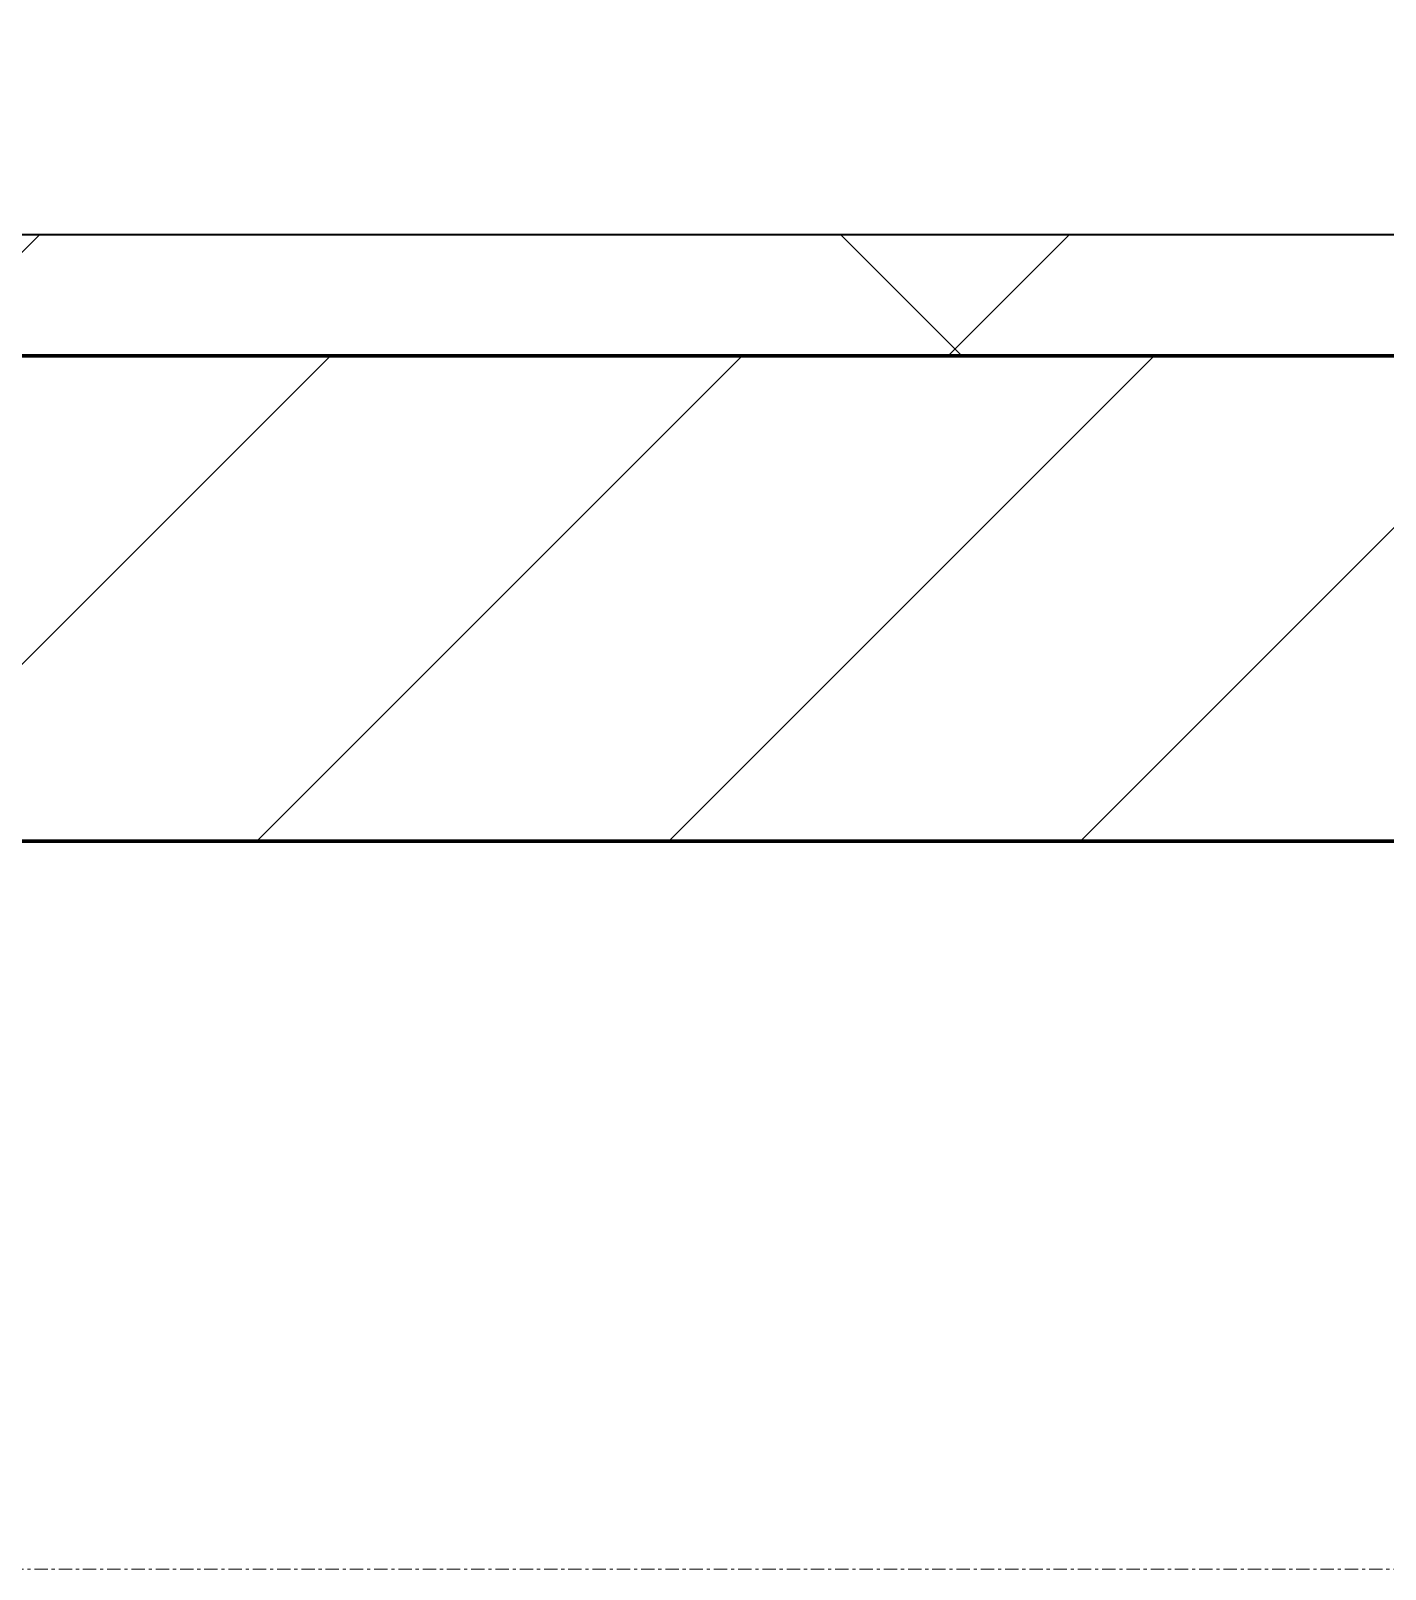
# Model space of a CAD drawing. Header units: millimetres. Extents: x -853432 to -773672, y -18171 to 22484.
# Drawn here: x -837029 to -836471, y -4321 to -3687 of the extents above; entities that cross this region are included whole.
import ezdxf
from ezdxf.xclip import XClip

# ---------------------------------------------------------------- set-up
doc = ezdxf.new("R2010")
doc.units = ezdxf.units.MM
doc.header["$XCLIPFRAME"] = 0
doc.linetypes.add('DPA_Grid _ Level 100', pattern=[10, 5.5, -1.6, 1.3, -1.6])
for name, color, linetype, lineweight in [('A-GLAZ-CURT', 2, 'Continuous', 9), ('A-WALL', 5, 'Continuous', 35), ('A-WALL-FNSH', 2, 'Continuous', 35), ('A-WALL-PATT', 1, 'Continuous', 35), ('S-GRID', 251, 'Continuous', 9)]:
    doc.layers.add(name, color=color, linetype=linetype, lineweight=lineweight)
doc.layers.add('A11_ALU.SOLID SHEET', color=2, linetype='Continuous')

# ---------------------------------------------------------------- blocks, each defined once
blk = doc.blocks.new('*U2464')
at = {"layer": 'S-GRID', "linetype": 'DPA_Grid _ Level 100'}
blk.add_line((57000, -7900), (-16649.52, -7900), dxfattribs=at)
blk = doc.blocks.new('PPLS-PP19_Custom Tile Pattern - Custom Tile Pattern-V83-4251-01 ENLARGED CONCOURSE LEVEL - REFLECTED CEILING PLAN - SHEET 2')
at = {"layer": 'A-GLAZ-CURT'}
for p, q in [((-300, 0), (300, 0)), ((300, 0), (-300, 0)), ((195.99, 0), (213.31, 0)), ((213.31, 0), (195.99, 0)), ((230.06, 0), (300, 0)), ((-300, -50), (300, -50)), ((300, -50), (-300, -50))]:
    blk.add_line(p, q, dxfattribs=at)
for points, knots in [([(-36.78, 0), (-32.43, 0), (-19.22, 0), (8.83, 0), (43.36, 0), (70.92, 0), (82.12, 0), (83.66, 0)], [-6191.144455, -6191.144455, -6191.144455, -6191.144455, -5862.463379, -5340.621928, -4573.028122, -4094.177415, -3869.465285, -3869.465285, -3869.465285, -3869.465285]), ([(70.61, 0), (66.16, 0), (55.8, 0), (39.61, 0), (24.74, 0), (2.64, 0), (-17.84, 0), (-30.57, 0), (-31.82, 0), (-32, 0)], [-4647.237329, -4647.237329, -4647.237329, -4647.237329, -4326.416877, -4098.545751, -3766.694881, -3333.063701, -2994.501669, -2698.150104, -2614.070998, -2614.070998, -2614.070998, -2614.070998]), ([(76.63, 0), (74.8, 0), (67.65, 0), (53.52, 0), (37, 0), (24.07, 0), (12.82, 0), (-2.7, 0), (-15.17, 0), (-20.7, 0)], [-3095.572228, -3095.572228, -3095.572228, -3095.572228, -2950.589685, -2634.532728, -2313.748533, -2106.613311, -1925.670641, -1617.263037, -1301.350611, -1301.350611, -1301.350611, -1301.350611]), ([(27.44, 0), (27.9, 0), (29.54, 0), (38.07, 0), (53.39, 0), (71.67, 0), (84.83, 0), (86.01, 0), (92.51, 0), (94.33, 0)], [-5037.309798, -5037.309798, -5037.309798, -5037.309798, -4887.603822, -4705.298446, -4353.683244, -3960.84581, -3759.045785, -3336.541051, -2783.776468, -2783.776468, -2783.776468, -2783.776468]), ([(27.89, 0), (29.09, 0), (33.4, 0), (48.37, 0), (71.92, 0), (97.37, 0), (110.89, 0), (116.09, 0)], [-147.777612, -147.777612, -147.777612, -147.777612, -135.792042, -118.513713, -97.899267, -63.759246, -47.927874, -47.927874, -47.927874, -47.927874]), ([(53.18, 0), (53.06, 0), (52.22, 0), (44.99, 0), (36.46, 0), (30.82, 0)], [-622.740158, -622.740158, -622.740158, -622.740158, -566.066452, -360.610861, 0, 0, 0, 0]), ([(136.44, 0), (121.66, 0), (86.93, 0), (51.16, 0), (31.18, 0)], [-106.750556, -106.750556, -106.750556, -106.750556, -59.610984, 0, 0, 0, 0]), ([(116.62, 0), (112.92, 0), (98.36, 0), (76.86, 0), (57.82, 0), (46.51, 0), (41.18, 0), (36.02, 0), (35.54, 0), (35.54, 0)], [-417.916945, -417.916945, -417.916945, -417.916945, -401.860199, -357.622665, -341.267687, -334.000314, -326.15566, -319.318397, -317.489778, -317.489778, -317.489778, -317.489778]), ([(36.29, 0), (37.77, 0), (48.82, 0), (64.79, 0), (95.91, 0), (124.45, 0), (132.42, 0), (134.6, 0)], [-314.598523, -314.598523, -314.598523, -314.598523, -305.899624, -287.17622, -249.500363, -194.761443, -152.241002, -152.241002, -152.241002, -152.241002]), ([(114.39, 0), (114.2, 0), (112.08, 0), (105.42, 0), (92.38, 0), (85.59, 0), (74.4, 0), (62.26, 0), (54.09, 0), (49.85, 0), (48.28, 0)], [-8148.58938, -8148.58938, -8148.58938, -8148.58938, -8105.191388, -7723.759874, -7531.75727, -7135.649961, -6924.452779, -6738.82075, -6548.303034, -6445.679078, -6445.679078, -6445.679078, -6445.679078]), ([(48.34, 0), (49.02, 0), (53.57, 0), (58.74, 0), (61.34, 0), (61.45, 0)], [-1480.130287, -1480.130287, -1480.130287, -1480.130287, -1443.202566, -1228.752106, -1120.932285, -1120.932285, -1120.932285, -1120.932285]), ([(48.54, 0), (50.85, 0), (58.18, 0), (64.47, 0), (72.74, 0), (75.22, 0), (76.03, 0), (76.21, 0)], [-871.356999, -871.356999, -871.356999, -871.356999, -753.071572, -495.328968, -421.953223, -334.951786, -290.452333, -290.452333, -290.452333, -290.452333]), ([(103.09, 0), (101.08, 0), (86.31, 0), (67.79, 0), (51.71, 0), (48.61, 0)], [-375.435014, -375.435014, -375.435014, -375.435014, -369.147452, -330.153101, -320.684075, -320.684075, -320.684075, -320.684075]), ([(48.88, 0), (60.72, 0), (83.92, 0), (106.53, 0), (117.22, 0)], [-382.965103, -382.965103, -382.965103, -382.965103, -346.313304, -312.901788, -312.901788, -312.901788, -312.901788]), ([(61.47, 0), (61.47, 0), (61.21, 0), (54.61, 0), (53.71, 0), (53.56, 0)], [-1113.311073, -1113.311073, -1113.311073, -1113.311073, -1096.402191, -891.204116, -747.28819, -747.28819, -747.28819, -747.28819]), ([(76.22, 0), (75.58, 0), (73.64, 0), (71.05, 0), (70.61, 0)], [-193.634889, -193.634889, -193.634889, -193.634889, -31.537676, 0, 0, 0, 0]), ([(94.4, 0), (94.4, 0), (94.64, 0), (99.11, 0), (108.97, 0), (120.79, 0), (139.94, 0), (163.31, 0), (185.23, 0), (193.62, 0), (194.69, 0), (194.79, 0)], [-2348.345796, -2348.345796, -2348.345796, -2348.345796, -2310.419338, -2233.599744, -2052.234781, -1843.028543, -1530.39897, -1095.004608, -529.74427, -295.064701, -265.121568, -265.121568, -265.121568, -265.121568]), ([(117.09, 0), (116.97, 0), (112.88, 0), (108.04, 0), (103.09, 0)], [-15.975958, -15.975958, -15.975958, -15.975958, -15.488593, 0, 0, 0, 0]), ([(117.2, 0), (116.06, 0), (113.72, 0), (111.98, 0), (105.66, 0), (105.23, 0), (105.23, 0)], [-9343.62315, -9343.62315, -9343.62315, -9343.62315, -9220.200448, -9012.77275, -8966.157302, -8929.495943, -8929.495943, -8929.495943, -8929.495943]), ([(105.26, 0), (105.52, 0), (111.01, 0), (112.65, 0), (113.59, 0)], [-8920.561005, -8920.561005, -8920.561005, -8920.561005, -8814.835624, -8577.462505, -8577.462505, -8577.462505, -8577.462505]), ([(117.18, 0), (119.79, 0), (123.81, 0), (128.63, 0), (128.95, 0)], [-46.833982, -46.833982, -46.833982, -46.833982, -39.050993, -35.895543, -35.895543, -35.895543, -35.895543]), ([(129.02, 0), (129.02, 0), (124.41, 0), (122.42, 0), (118.91, 0), (117.22, 0)], [-35.386604, -35.386604, -35.386604, -35.386604, -31.430235, -22.807238, -16.1499, -16.1499, -16.1499, -16.1499]), ([(168.37, 0), (167.68, 0), (162.47, 0), (148.87, 0), (126.34, 0), (117.23, 0)], [-543.375029, -543.375029, -543.375029, -543.375029, -530.793311, -458.593899, -418.801939, -418.801939, -418.801939, -418.801939]), ([(157.9, 0), (156.77, 0), (151.67, 0), (143.29, 0), (134.04, 0), (126.24, 0), (120.76, 0), (118.33, 0), (117.36, 0)], [-10292.955006, -10292.955006, -10292.955006, -10292.955006, -10098.273015, -9847.788484, -9677.714971, -9567.007022, -9453.21225, -9349.434131, -9349.434131, -9349.434131, -9349.434131]), ([(118.18, 0), (124.75, 0), (131.53, 0), (138.28, 0), (138.53, 0)], [-311.894639, -311.894639, -311.894639, -311.894639, -291.370682, -290.5735, -290.5735, -290.5735, -290.5735]), ([(128.58, 0), (128.8, 0), (130.16, 0), (139.26, 0), (152.67, 0), (161.24, 0), (162.19, 0), (162.75, 0)], [-633.326174, -633.326174, -633.326174, -633.326174, -627.736123, -618.981161, -602.094757, -592.980799, -581.414464, -581.414464, -581.414464, -581.414464]), ([(137.1, 0), (136, 0), (133.64, 0), (129.87, 0), (129.11, 0)], [-670.405967, -670.405967, -670.405967, -670.405967, -651.020627, -640.742133, -640.742133, -640.742133, -640.742133]), ([(193.8, 0), (193.33, 0), (190.11, 0), (183.13, 0), (171, 0), (161.95, 0), (161.28, 0), (158.35, 0), (157.85, 0), (157.77, 0)], [-11665.349007, -11665.349007, -11665.349007, -11665.349007, -11565.880756, -11105.624034, -10839.086983, -10768.332124, -10666.779182, -10580.760289, -10550.278881, -10550.278881, -10550.278881, -10550.278881]), ([(300, 0), (286.53, 0), (254.22, 0), (207.11, 0), (177.41, 0), (159.34, 0), (158.33, 0), (158.3, 0)], [-285.253232, -285.253232, -285.253232, -285.253232, -244.693688, -187.987675, -143.776725, -129.632772, -123.352749, -123.352749, -123.352749, -123.352749]), ([(159.07, 0), (159.13, 0), (160.84, 0), (165.21, 0), (174.15, 0), (185.98, 0), (208.82, 0), (219.42, 0), (230.06, 0)], [-115.643202, -115.643202, -115.643202, -115.643202, -114.681583, -87.660824, -65.295536, -41.623857, -24.459831, 0, 0, 0, 0]), ([(162.75, 0), (165.4, 0), (170.91, 0), (172.61, 0), (172.61, 0)], [-111.264224, -111.264224, -111.264224, -111.264224, -56.742688, -19.085662, -19.085662, -19.085662, -19.085662]), ([(247.1, 0), (246.76, 0), (245.04, 0), (238.34, 0), (226.56, 0), (221.1, 0), (200.27, 0), (182.99, 0), (174.27, 0), (169.67, 0), (168.99, 0)], [-9649.085549, -9649.085549, -9649.085549, -9649.085549, -9581.591397, -9406.094246, -9221.510254, -9016.44624, -8717.832359, -8253.978395, -8152.463617, -8069.855175, -8069.855175, -8069.855175, -8069.855175]), ([(215.22, 0), (214.62, 0), (210.55, 0), (203.98, 0), (187.54, 0), (175.3, 0), (169.49, 0)], [-203.825446, -203.825446, -203.825446, -203.825446, -198.527383, -184.406837, -162.427601, -142.916156, -142.916156, -142.916156, -142.916156]), ([(171.51, 0), (176.48, 0), (193.23, 0), (201.73, 0), (208.81, 0), (213.9, 0), (241.96, 0), (266.73, 0), (281.71, 0), (291.71, 0), (296.52, 0), (297.86, 0), (298.09, 0)], [-7971.819559, -7971.819559, -7971.819559, -7971.819559, -7784.112253, -7606.717214, -7289.299508, -7042.621073, -6582.165592, -6068.460911, -5766.029927, -5566.724884, -5280.360606, -5199.253518, -5199.253518, -5199.253518, -5199.253518]), ([(172.07, 0), (177.66, 0), (187.87, 0), (201.08, 0), (207.47, 0), (213.96, 0), (215.11, 0)], [-255.364076, -255.364076, -255.364076, -255.364076, -237.955587, -223.92608, -215.862851, -208.75215, -208.75215, -208.75215, -208.75215]), ([(300, 0), (288.22, 0), (262, 0), (230.43, 0), (219.94, 0), (219.02, 0)], [-12528.858583, -12528.858583, -12528.858583, -12528.858583, -11905.454923, -11162.864862, -10856.732305, -10856.732305, -10856.732305, -10856.732305]), ([(219.9, 0), (220.86, 0), (227.84, 0), (242.06, 0), (246.54, 0), (246.96, 0)], [-10670.940496, -10670.940496, -10670.940496, -10670.940496, -10511.382485, -9925.173265, -9834.877357, -9834.877357, -9834.877357, -9834.877357]), ([(284.76, 0), (284.76, 0), (285.09, 0), (287.47, 0), (293.59, 0), (297.76, 0), (300, 0)], [-4110.630118, -4110.630118, -4110.630118, -4110.630118, -4053.389046, -3959.664717, -3862.421465, -3746.95702, -3746.95702, -3746.95702, -3746.95702]), ([(297.38, 0), (295.84, 0), (291.62, 0), (285.38, 0), (284.87, 0)], [-4803.172655, -4803.172655, -4803.172655, -4803.172655, -4358.271401, -4143.037883, -4143.037883, -4143.037883, -4143.037883])]:
    blk.add_open_spline(points, degree=3, knots=knots, dxfattribs=at)
for points in [[(80.35, 0), (79.57, 0), (78.27, 0), (76.63, 0)], [(84.06, 0), (83.48, 0), (82.41, 0), (81.72, 0)], [(168.74, 0), (168.74, 0), (169.81, 0), (171.51, 0)], [(195.11, 0), (194.91, 0), (194.44, 0), (193.8, 0)]]:
    blk.add_open_spline(points, degree=3, dxfattribs=at)
blk = doc.blocks.new('PPLS-PP19_Custom Tile Pattern - Custom Tile Pattern-V84-4251-01 ENLARGED CONCOURSE LEVEL - REFLECTED CEILING PLAN - SHEET 2')
at = {"layer": 'A-GLAZ-CURT'}
for p, q in [((-300, 0), (300, 0)), ((300, 0), (-300, 0)), ((-293.07, 0), (-275.75, 0)), ((-275.75, 0), (-293.07, 0)), ((-222.32, 0), (-206.98, 0)), ((-206.98, 0), (-222.32, 0)), ((-206.59, 0), (-205, 0)), ((-205, 0), (-206.59, 0)), ((-300, -50), (300, -50)), ((300, -50), (-300, -50))]:
    blk.add_line(p, q, dxfattribs=at)
at = {"layer": 'A-GLAZ-CURT', "flags": 128}
for points in [[(-300, 0), (-291.56, 0), (-283.3, 0), (-275.2, 0), (-267.26, 0), (-259.45, 0), (-251.77, 0), (-244.2, 0), (-236.74, 0), (-229.36, 0), (-222.06, 0), (-214.83, 0), (-207.71, 0)], [(-125.17, 0), (-128.55, 0), (-134.16, 0), (-140.03, 0), (-145.5, 0), (-150.63, 0), (-155.53, 0), (-160.27, 0), (-164.95, 0), (-169.65, 0), (-174.47, 0), (-179.49, 0), (-184.81, 0), (-190.44, 0), (-196.37, 0), (-202.58, 0), (-209.04, 0), (-215.73, 0), (-222.63, 0), (-229.72, 0), (-236.97, 0), (-244.39, 0), (-251.96, 0), (-259.67, 0), (-267.51, 0), (-275.48, 0), (-283.55, 0), (-291.73, 0), (-300, 0)], [(-207, 0), (-200.76, 0), (-194.02, 0), (-187.54, 0), (-181.38, 0), (-175.58, 0), (-170.25, 0), (-165.64, 0), (-162.01, 0), (-159.53, 0), (-157.46, 0), (-154.52, 0), (-149.42, 0), (-141.84, 0), (-132.81, 0), (-126.08, 0)]]:
    blk.add_lwpolyline(points, dxfattribs=at)
at = {"layer": 'A-GLAZ-CURT'}
for points, knots in [([(-300, 0), (-284.65, 0), (-236.57, 0), (-182.97, 0), (-149.13, 0), (-138.04, 0)], [-5323.127839, -5323.127839, -5323.127839, -5323.127839, -4502.809032, -2700.551212, -1584.935101, -1584.935101, -1584.935101, -1584.935101]), ([(-207.59, 0), (-209.77, 0), (-232.75, 0), (-262.56, 0), (-294.48, 0), (-300, 0)], [-15280.193173, -15280.193173, -15280.193173, -15280.193173, -15131.813646, -13729.592194, -13439.944408, -13439.944408, -13439.944408, -13439.944408]), ([(-138.08, 0), (-140.69, 0), (-147.66, 0), (-147.69, 0), (-158.72, 0), (-174.02, 0), (-185.59, 0), (-209.77, 0), (-232.01, 0), (-255.22, 0), (-262.59, 0), (-264.9, 0), (-265.4, 0)], [-3181.206526, -3181.206526, -3181.206526, -3181.206526, -2919.378265, -2477.344047, -2237.412286, -2029.680487, -1755.085331, -1400.429864, -858.079193, -543.655514, -208.940337, 0, 0, 0, 0]), ([(-258.6, 0), (-257.91, 0), (-254.26, 0), (-241.25, 0), (-225.99, 0), (-214.26, 0), (-208.89, 0), (-207.01, 0)], [-5722.54675, -5722.54675, -5722.54675, -5722.54675, -5657.471696, -5413.335975, -5017.494783, -4832.723979, -4733.577959, -4733.577959, -4733.577959, -4733.577959]), ([(-207.11, 0), (-212.29, 0), (-220.02, 0), (-231.26, 0), (-233.46, 0), (-234, 0)], [-1252.005263, -1252.005263, -1252.005263, -1252.005263, -978.033455, -846.069444, -682.911962, -682.911962, -682.911962, -682.911962]), ([(-233.49, 0), (-233.44, 0), (-232.38, 0), (-230.74, 0), (-225.3, 0), (-223.63, 0)], [-455.274641, -455.274641, -455.274641, -455.274641, -440.605512, -119.536984, 0, 0, 0, 0]), ([(-223.63, 0), (-219.39, 0), (-206.17, 0), (-188.58, 0), (-169.02, 0), (-152.12, 0), (-136.84, 0), (-127.33, 0), (-124.19, 0), (-123.43, 0), (-123.28, 0)], [-5463.295695, -5463.295695, -5463.295695, -5463.295695, -5161.076232, -4739.070012, -4465.409639, -4149.119819, -3839.893365, -3647.167523, -3488.92562, -3439.852845, -3439.852845, -3439.852845, -3439.852845]), ([(-138.69, 0), (-139.6, 0), (-142.04, 0), (-149.31, 0), (-162.01, 0), (-177.91, 0), (-194.23, 0), (-203.82, 0), (-207.01, 0)], [-2504.010527, -2504.010527, -2504.010527, -2504.010527, -2418.507304, -2308.929706, -2113.765672, -1763.376603, -1422.553702, -1253.673223, -1253.673223, -1253.673223, -1253.673223]), ([(-206.47, 0), (-205.37, 0), (-198.32, 0), (-185.8, 0), (-171.77, 0), (-158.7, 0), (-157.22, 0)], [-4723.981546, -4723.981546, -4723.981546, -4723.981546, -4666.091899, -4349.945572, -4000.813434, -3840.635403, -3840.635403, -3840.635403, -3840.635403]), ([(-152.35, 0), (-151.03, 0), (-147.71, 0), (-143.57, 0), (-138.62, 0)], [-3494.978217, -3494.978217, -3494.978217, -3494.978217, -3371.022232, -3227.460399, -3227.460399, -3227.460399, -3227.460399]), ([(-118.78, 0), (-121.86, 0), (-126.28, 0), (-136.96, 0), (-147.46, 0), (-150.03, 0), (-150.57, 0)], [-5938.474035, -5938.474035, -5938.474035, -5938.474035, -5700.061948, -5508.838257, -5298.784692, -5196.16478, -5196.16478, -5196.16478, -5196.16478]), ([(-150.34, 0), (-150.07, 0), (-147.75, 0), (-142.6, 0), (-127.26, 0), (-107.3, 0), (-90.42, 0), (-76.12, 0), (-71.05, 0), (-70.19, 0)], [-4948.728362, -4948.728362, -4948.728362, -4948.728362, -4883.323924, -4440.880425, -4054.690705, -3793.097032, -3402.597032, -3144.956779, -3092.955226, -3092.955226, -3092.955226, -3092.955226]), ([(-26.75, 0), (-27.82, 0), (-36.18, 0), (-53.55, 0), (-78.2, 0), (-110.94, 0), (-130.52, 0), (-147.74, 0), (-149.07, 0)], [-8718.362214, -8718.362214, -8718.362214, -8718.362214, -8532.293389, -8073.216054, -7508.296369, -7004.680444, -6449.282163, -6277.220794, -6277.220794, -6277.220794, -6277.220794]), ([(-148.23, 0), (-146.94, 0), (-141.88, 0), (-139.4, 0), (-138.05, 0)], [-6162.058746, -6162.058746, -6162.058746, -6162.058746, -6017.569127, -5714.563113, -5714.563113, -5714.563113, -5714.563113]), ([(-86.16, 0), (-91.37, 0), (-104.13, 0), (-122.65, 0), (-139.03, 0), (-146.11, 0), (-146.95, 0)], [-1681.3698, -1681.3698, -1681.3698, -1681.3698, -1374.161226, -945.742622, -741.901385, -489.130243, -489.130243, -489.130243, -489.130243]), ([(-146.69, 0), (-146.59, 0), (-145.49, 0), (-135.69, 0), (-128.29, 0), (-125.15, 0)], [-420.34245, -420.34245, -420.34245, -420.34245, -406.956646, -290.263673, 0, 0, 0, 0]), ([(-72.93, 0), (-75.51, 0), (-91.45, 0), (-115.18, 0), (-136.99, 0), (-138.07, 0)], [-19442.345229, -19442.345229, -19442.345229, -19442.345229, -18935.241197, -17136.203329, -17043.170519, -17043.170519, -17043.170519, -17043.170519]), ([(-137.8, 0), (-137.21, 0), (-135.91, 0), (-133.93, 0), (-128.78, 0), (-126.5, 0)], [-5695.996646, -5695.996646, -5695.996646, -5695.996646, -5560.701257, -5364.112219, -5231.017328, -5231.017328, -5231.017328, -5231.017328]), ([(-137.08, 0), (-131.66, 0), (-121.81, 0), (-110.8, 0), (-99.5, 0), (-91.46, 0)], [-1552.578953, -1552.578953, -1552.578953, -1552.578953, -1002.059161, -460.363443, 0, 0, 0, 0]), ([(-127.41, 0), (-131.63, 0), (-133.16, 0), (-134.09, 0), (-134.15, 0)], [-8540.990293, -8540.990293, -8540.990293, -8540.990293, -8266.114998, -8246.473386, -8246.473386, -8246.473386, -8246.473386]), ([(-134.15, 0), (-133.32, 0), (-130.31, 0), (-117.33, 0), (-92.04, 0), (-74.02, 0), (-62.74, 0), (-60.36, 0), (-59.97, 0)], [-7657.439573, -7657.439573, -7657.439573, -7657.439573, -7293.749979, -6839.55839, -6236.997189, -5713.340575, -5140.470607, -5006.787413, -5006.787413, -5006.787413, -5006.787413]), ([(-120.13, 0), (-120.14, 0), (-120.24, 0), (-121.3, 0), (-129.25, 0), (-133.82, 0)], [-2933.992132, -2933.992132, -2933.992132, -2933.992132, -2920.575025, -2840.280255, -2731.647847, -2731.647847, -2731.647847, -2731.647847]), ([(-113.43, 0), (-113.44, 0), (-113.96, 0), (-119.73, 0), (-125.43, 0), (-127.03, 0), (-127.41, 0)], [-328.499627, -328.499627, -328.499627, -328.499627, -282.672656, -98.539552, -24.539552, 0, 0, 0, 0]), ([(-126.5, 0), (-122.44, 0), (-108.71, 0), (-86.68, 0), (-63.44, 0), (-54.4, 0), (-48.53, 0), (-30.79, 0), (-18.03, 0), (8.61, 0), (15.02, 0), (22.91, 0), (31, 0), (39.04, 0), (51.19, 0), (58.74, 0), (61.34, 0), (61.45, 0)], [-5231.017328, -5231.017328, -5231.017328, -5231.017328, -4994.692869, -4542.524482, -4008.285538, -3689.699207, -3546.54457, -3315.260113, -2864.387349, -2439.246196, -2084.094819, -1956.422387, -1818.904206, -1645.594513, -1443.202566, -1228.752106, -1120.932285, -1120.932285, -1120.932285, -1120.932285]), ([(-125.15, 0), (-124.93, 0), (-121.96, 0), (-113.01, 0), (-98.9, 0), (-85.48, 0), (-73.76, 0), (-69.09, 0)], [-3362.7396, -3362.7396, -3362.7396, -3362.7396, -3342.215224, -3074.362186, -2902.289527, -2605.247022, -2332.608358, -2332.608358, -2332.608358, -2332.608358]), ([(-122.08, 0), (-122.01, 0), (-121.69, 0), (-121.2, 0), (-120.88, 0)], [-3136.336417, -3136.336417, -3136.336417, -3136.336417, -3110.304437, -3035.164275, -3035.164275, -3035.164275, -3035.164275]), ([(-36.33, 0), (-36.43, 0), (-37.27, 0), (-45.02, 0), (-46.13, 0), (-60.59, 0), (-81.23, 0), (-99.51, 0), (-114.02, 0), (-117.28, 0), (-118.78, 0)], [-1855.773136, -1855.773136, -1855.773136, -1855.773136, -1810.870157, -1672.078046, -1405.135169, -1060.00838, -740.068933, -229.489605, -116.330425, 0, 0, 0, 0]), ([(-117.74, 0), (-117.19, 0), (-114.78, 0), (-113.43, 0), (-113.43, 0)], [-821.249067, -821.249067, -821.249067, -821.249067, -394.672656, -330.879064, -330.879064, -330.879064, -330.879064]), ([(-36.62, 0), (-36.62, 0), (-40.35, 0), (-44.32, 0), (-58.97, 0), (-85.2, 0), (-107.61, 0), (-116.56, 0), (-117.56, 0)], [-4069.478503, -4069.478503, -4069.478503, -4069.478503, -3858.647035, -3538.256648, -2842.901703, -2193.204658, -1433.981041, -985.49888, -985.49888, -985.49888, -985.49888]), ([(-115.82, 0), (-114.96, 0), (-110.41, 0), (-96.78, 0), (-81.82, 0), (-72.87, 0), (-69.64, 0)], [-5724.064692, -5724.064692, -5724.064692, -5724.064692, -5430.283136, -5103.229623, -4799.173296, -4627.967198, -4627.967198, -4627.967198, -4627.967198]), ([(-0.15, 0), (-2.71, 0), (-13.02, 0), (-25.64, 0), (-40, 0), (-56.24, 0), (-75.59, 0), (-94, 0), (-112.01, 0), (-114.94, 0), (-115.63, 0)], [-2665.978442, -2665.978442, -2665.978442, -2665.978442, -2518.50168, -2125.455881, -1792.521578, -1466.981642, -1208.454564, -789.402658, -501.969187, -243.577221, -243.577221, -243.577221, -243.577221]), ([(-91.46, 0), (-90.09, 0), (-84.7, 0), (-77.43, 0), (-72.73, 0), (-72.64, 0), (-72.64, 0)], [-19832.387487, -19832.387487, -19832.387487, -19832.387487, -19753.885894, -19541.04734, -19478.625389, -19471.062469, -19471.062469, -19471.062469, -19471.062469]), ([(-69.12, 0), (-69.32, 0), (-75.03, 0), (-80.63, 0), (-86.16, 0)], [-2018.948179, -2018.948179, -2018.948179, -2018.948179, -2007.031671, -1681.3698, -1681.3698, -1681.3698, -1681.3698]), ([(-29.03, 0), (-33.97, 0), (-43.74, 0), (-56.37, 0), (-71.66, 0), (-77.83, 0), (-82.66, 0), (-83.28, 0), (-83.28, 0)], [-2680.714891, -2680.714891, -2680.714891, -2680.714891, -2413.671296, -2161.752162, -2006.592567, -1646.621388, -1424.436217, -1393.971743, -1393.971743, -1393.971743, -1393.971743]), ([(-83.28, 0), (-83.28, 0), (-82.91, 0), (-76.14, 0), (-62.97, 0), (-48.14, 0), (-36.49, 0), (-33.57, 0), (-29.94, 0), (-28.57, 0)], [-1393.4169, -1393.4169, -1393.4169, -1393.4169, -1353.722004, -1274.333717, -1073.56893, -651.549973, -296.515819, -83.513472, 0, 0, 0, 0]), ([(-69.19, 0), (-68.82, 0), (-67.06, 0), (-65.12, 0), (-63.63, 0)], [-3072.901866, -3072.901866, -3072.901866, -3072.901866, -3050.982048, -2969.237017, -2969.237017, -2969.237017, -2969.237017]), ([(-69.13, 0), (-58.67, 0), (-38.99, 0), (-15.24, 0), (-3.81, 0), (-0.97, 0)], [-4618.996923, -4618.996923, -4618.996923, -4618.996923, -4065.652676, -3589.737505, -3410.081093, -3410.081093, -3410.081093, -3410.081093]), ([(-66.39, 0), (-66.39, 0), (-63.63, 0), (-53.63, 0), (-34.42, 0), (-29.82, 0), (-29.19, 0)], [-2493.31794, -2493.31794, -2493.31794, -2493.31794, -2315.303971, -1809.437387, -963.711516, -666.19313, -666.19313, -666.19313, -666.19313]), ([(31.18, 0), (25.97, 0), (11.99, 0), (-16.92, 0), (-47.42, 0), (-65.77, 0), (-66.37, 0), (-66.38, 0)], [-4496.803627, -4496.803627, -4496.803627, -4496.803627, -4222.080604, -3745.412743, -2981.410125, -2542.574734, -2498.224237, -2498.224237, -2498.224237, -2498.224237]), ([(-63.63, 0), (-61.49, 0), (-57.39, 0), (-54.49, 0), (-45.2, 0), (-40.79, 0), (-40.46, 0), (-40.44, 0)], [-2969.237017, -2969.237017, -2969.237017, -2969.237017, -2851.217951, -2734.127174, -2474.780881, -2410.990208, -2350.645972, -2350.645972, -2350.645972, -2350.645972]), ([(-58.83, 0), (-58.37, 0), (-57.29, 0), (-54.23, 0), (-46.33, 0), (-42.62, 0), (-41.76, 0)], [-4859.52896, -4859.52896, -4859.52896, -4859.52896, -4680.891996, -4469.85053, -4321.566175, -4270.495146, -4270.495146, -4270.495146, -4270.495146]), ([(-51.83, 0), (-51.83, 0), (-51.78, 0), (-47.4, 0), (-46.01, 0), (-40.22, 0), (-36.78, 0)], [-632.814994, -632.814994, -632.814994, -632.814994, -627.965721, -508.377888, -260.442412, 0, 0, 0, 0]), ([(-0.18, 0), (-1, 0), (-8.22, 0), (-20.62, 0), (-32.81, 0), (-44.85, 0), (-51.43, 0), (-51.79, 0)], [-1659.560409, -1659.560409, -1659.560409, -1659.560409, -1617.263037, -1290.787923, -1039.307308, -819.71621, -644.910881, -644.910881, -644.910881, -644.910881]), ([(-41.76, 0), (-39.9, 0), (-37.72, 0), (-36.92, 0), (-36.77, 0)], [-4270.495146, -4270.495146, -4270.495146, -4270.495146, -4161.040818, -4106.245333, -4106.245333, -4106.245333, -4106.245333]), ([(-36.78, 0), (-32.43, 0), (-20.72, 0), (-7.8, 0), (-0.2, 0)], [-6191.144455, -6191.144455, -6191.144455, -6191.144455, -5862.463379, -5437.168346, -5437.168346, -5437.168346, -5437.168346]), ([(-36.29, 0), (-36.29, 0), (-34.66, 0), (-28.88, 0), (-26.95, 0), (-26.54, 0)], [-9150.272121, -9150.272121, -9150.272121, -9150.272121, -9057.163041, -8919.836787, -8834.607043, -8834.607043, -8834.607043, -8834.607043]), ([(30.82, 0), (29.27, 0), (20.14, 0), (3.54, 0), (-16.58, 0), (-34.76, 0), (-36.04, 0)], [-10462.034656, -10462.034656, -10462.034656, -10462.034656, -10363.088938, -9884.23066, -9424.652049, -9182.880979, -9182.880979, -9182.880979, -9182.880979]), ([(-33.34, 0), (-33.34, 0), (-32.93, 0), (-31.16, 0), (-30.52, 0)], [-2415.024266, -2415.024266, -2415.024266, -2415.024266, -2357.633367, -2323.618664, -2323.618664, -2323.618664, -2323.618664]), ([(70.61, 0), (66.16, 0), (55.8, 0), (39.61, 0), (24.74, 0), (2.64, 0), (-17.84, 0), (-30.57, 0), (-31.82, 0), (-32, 0)], [-4647.237329, -4647.237329, -4647.237329, -4647.237329, -4326.416877, -4098.545751, -3766.694881, -3333.063701, -2994.501669, -2698.150104, -2614.070998, -2614.070998, -2614.070998, -2614.070998]), ([(-30.76, 0), (-30.73, 0), (-29.99, 0), (-23.47, 0), (-15.75, 0), (-15.19, 0)], [-54176.191683, -54176.191683, -54176.191683, -54176.191683, -54157.274271, -53749.15266, -53717.791567, -53717.791567, -53717.791567, -53717.791567]), ([(-30.52, 0), (-27.11, 0), (-17.83, 0), (5.99, 0), (22.06, 0), (37.44, 0), (45.92, 0), (57.76, 0), (63.58, 0), (68.57, 0), (68.75, 0)], [-2323.618664, -2323.618664, -2323.618664, -2323.618664, -2142.497158, -1716.209403, -1206.526904, -1089.329421, -901.315459, -753.071572, -495.328968, -485.659529, -485.659529, -485.659529, -485.659529]), ([(-13, 0), (-14.35, 0), (-17.68, 0), (-25.97, 0), (-29.52, 0), (-30.21, 0)], [-55207.591944, -55207.591944, -55207.591944, -55207.591944, -54789.006179, -54461.685999, -54290.791712, -54290.791712, -54290.791712, -54290.791712]), ([(-0.13, 0), (-4.83, 0), (-14.49, 0), (-24.92, 0), (-29.03, 0)], [-3252.974145, -3252.974145, -3252.974145, -3252.974145, -2903.012179, -2680.714891, -2680.714891, -2680.714891, -2680.714891]), ([(-28.98, 0), (-28.66, 0), (-27.39, 0), (-24.45, 0), (-22.56, 0)], [-166.548282, -166.548282, -166.548282, -166.548282, -102.06493, 0, 0, 0, 0]), ([(-28.57, 0), (-26.93, 0), (-20.29, 0), (-12.67, 0), (-4.93, 0), (-1.31, 0)], [-5361.429781, -5361.429781, -5361.429781, -5361.429781, -5261.36855, -5050.479954, -4865.001098, -4865.001098, -4865.001098, -4865.001098]), ([(-22.56, 0), (-20.27, 0), (-17.03, 0), (-11.36, 0), (-7.66, 0), (-6.6, 0), (-6.44, 0)], [-56468.192263, -56468.192263, -56468.192263, -56468.192263, -56344.022017, -56303.229861, -56166.290093, -56124.392176, -56124.392176, -56124.392176, -56124.392176]), ([(-15.19, 0), (-13.07, 0), (7.48, 0), (37.79, 0), (59.7, 0), (68.76, 0)], [-461.142613, -461.142613, -461.142613, -461.142613, -429.606584, -390.253598, -362.655788, -362.655788, -362.655788, -362.655788]), ([(-6.54, 0), (-6.73, 0), (-7.2, 0), (-7.6, 0), (-7.79, 0)], [-56009.792147, -56009.792147, -56009.792147, -56009.792147, -55949.290093, -55895.192118, -55895.192118, -55895.192118, -55895.192118]), ([(-2.63, 0), (-2.47, 0), (-1.99, 0), (-1.05, 0), (-0.89, 0)], [-226.825321, -226.825321, -226.825321, -226.825321, -220.269177, -219.003758, -219.003758, -219.003758, -219.003758]), ([(-0.36, 0), (1.31, 0), (5.78, 0), (15.97, 0), (22.54, 0), (24.49, 0)], [-217.726116, -217.726116, -217.726116, -217.726116, -206.416616, -198.214427, -187.717507, -187.717507, -187.717507, -187.717507]), ([(103.09, 0), (101.08, 0), (86.31, 0), (63.34, 0), (35.84, 0), (12, 0), (4.18, 0), (0.04, 0), (-0.21, 0)], [-375.435014, -375.435014, -375.435014, -375.435014, -369.147452, -330.153101, -307.516438, -285.83788, -246.234814, -243.625693, -243.625693, -243.625693, -243.625693]), ([(-0.17, 0), (0.99, 0), (5.83, 0), (13.15, 0), (21.24, 0), (24.62, 0), (24.72, 0), (24.72, 0)], [-4845.536576, -4845.536576, -4845.536576, -4845.536576, -4785.90057, -4596.498881, -4445.288762, -4384.376941, -4376.041937, -4376.041937, -4376.041937, -4376.041937]), ([(-0.12, 0), (1.52, 0), (6.19, 0), (9.64, 0), (10.14, 0), (10.18, 0)], [-3391.862604, -3391.862604, -3391.862604, -3391.862604, -3285.047089, -3066.359526, -3044.715262, -3044.715262, -3044.715262, -3044.715262]), ([(9.32, 0), (9.08, 0), (7.65, 0), (4.59, 0), (1.24, 0), (0.54, 0)], [-2922.926651, -2922.926651, -2922.926651, -2922.926651, -2882.788014, -2720.818881, -2679.34943, -2679.34943, -2679.34943, -2679.34943]), ([(8.33, 0), (8.19, 0), (7.18, 0), (4.13, 0), (0.91, 0), (0.79, 0)], [-3574.286521, -3574.286521, -3574.286521, -3574.286521, -3526.962355, -3285.499107, -3276.429311, -3276.429311, -3276.429311, -3276.429311]), ([(76.63, 0), (74.8, 0), (67.65, 0), (53.52, 0), (37, 0), (24.07, 0), (13.78, 0), (5.66, 0), (0.83, 0)], [-3095.572228, -3095.572228, -3095.572228, -3095.572228, -2950.589685, -2634.532728, -2313.748533, -2106.613311, -1925.670641, -1676.76829, -1676.76829, -1676.76829, -1676.76829]), ([(0.88, 0), (2.25, 0), (17.53, 0), (43.36, 0), (70.92, 0), (82.12, 0), (83.66, 0)], [-5417.251398, -5417.251398, -5417.251398, -5417.251398, -5340.621928, -4573.028122, -4094.177415, -3869.465285, -3869.465285, -3869.465285, -3869.465285])]:
    blk.add_open_spline(points, degree=3, knots=knots, dxfattribs=at)
for points in [[(-138.75, 0), (-158.89, 0), (-181.63, 0), (-207.01, 0)], [(-133.82, 0), (-134.92, 0), (-136.02, 0), (-137.95, 0)], [(-63.96, 0), (-64.1, 0), (-66.16, 0), (-68.48, 0)], [(-68.04, 0), (-66.88, 0), (-65.82, 0), (-65.07, 0)], [(-39.84, 0), (-39.08, 0), (-38.11, 0), (-37.36, 0)], [(-0.53, 0), (-1.24, 0), (-1.86, 0), (-2.25, 0)]]:
    blk.add_open_spline(points, degree=3, dxfattribs=at)
blk = doc.blocks.new('*U634')
at = {"layer": 'A-GLAZ-CURT'}
for name, p in [('PPLS-PP19_Custom Tile Pattern - Custom Tile Pattern-V83-4251-01 ENLARGED CONCOURSE LEVEL - REFLECTED CEILING PLAN - SHEET 2', (-1197.63, -7350)), ('PPLS-PP19_Custom Tile Pattern - Custom Tile Pattern-V84-4251-01 ENLARGED CONCOURSE LEVEL - REFLECTED CEILING PLAN - SHEET 2', (-597.63, -7350))]:
    blk.add_blockref(name, p, dxfattribs=at)
blk = doc.blocks.new('*U1213')
blk.add_lwpolyline([(22690, -750), (19166.45, -750), (19116.45, -700), (18966.44, -550), (-101025.39, -550), (-101025.39, -6704.96), (-96300, -6704.96), (-96300, -7350), (-94497.63, -7350), (17250, -7350), (17250, -6849.96), (18300, -6849.96), (22690, -6849.96)], close=True)

msp = doc.modelspace()

# ---------------------------------------------------------------- block references
at = {"layer": 'A11_ALU.SOLID SHEET'}
ref = msp.add_blockref('*U1213', (-744682.37, 3579.02), dxfattribs=at)
XClip(ref).set_block_clipping_path([(-104690.1238047112, -9620.0029952966), (-34092.6543255156, 14392.9971737705)])

# ---------------------------------------------------------------- next in the draw order: hatches: boundary and pattern name
at = {"layer": 'A-WALL-PATT', "lineweight": 9}
h = msp.add_hatch(dxfattribs=at)
h.set_pattern_fill('FP_4', color=256, style=0, pattern_type=2)
h.set_pattern_definition([(45, (0, 0), (-212.13203, 212.13203), []), (135, (0, 0), (-212.13203, -212.13203), [])])
h.paths.add_polyline_path([(-779464.45, -3820.98), (-778775.03, -3820.98), (-778775.03, -3770.98), (-827933.88, -3770.98), (-828045.79, -3820.98), (-779602.34, -3820.98)])
h.paths.add_polyline_path([(-828965.42, -3820.98), (-828156.1, -3820.98), (-828044.19, -3770.98), (-841032.37, -3770.98), (-841032.37, -3820.98), (-829103.3, -3820.98)])
h = msp.add_hatch(dxfattribs=at)
h.set_pattern_fill('FP_2', color=256, style=0, pattern_type=2)
h.set_pattern_definition([(45, (0, 0), (-84.852814, 84.852814), [])])
h.paths.add_polyline_path([(-779326.57, -4020.98), (-778775.03, -4020.98), (-778775.03, -3820.98), (-828045.79, -3820.98), (-828336.65, -3950.93), (-828355, -3909.85), (-828156.1, -3820.98), (-841232.37, -3820.98), (-841232.37, -4020.98), (-779878.11, -4020.98)])
h.paths.add_polyline_path([(-828280, -3860.98), (-828285, -3859.64), (-828288.66, -3855.98), (-828289.66, -3848.39), (-828287.07, -3844.76), (-828282.59, -3841.32), (-828280, -3840.98), (-828272.93, -3843.91), (-828270.34, -3848.39), (-828270.34, -3851.81), (-828272.93, -3858.05), (-828279.18, -3860.64)])

# ---------------------------------------------------------------- next in the draw order: linework, layer by layer
at = {"layer": 'A-WALL', "color": 7, "lineweight": 70}
for p, q in [((-837980, -3820.98), (-835580, -3820.98)), ((-835580, -3820.98), (-837980, -3820.98)), ((-835580, -4020.98), (-837980, -4020.98))]:
    msp.add_line(p, q, dxfattribs=at)
at = {"layer": 'A-WALL-FNSH', "color": 250}
msp.add_line((-837980, -3770.98), (-835580, -3770.98), dxfattribs=at)

# ---------------------------------------------------------------- next in the draw order: block references
for name in ['*U2464', '*U634']:
    msp.add_blockref(name, (-835882.37, 3579.02))

doc.saveas('drawing.dxf')
